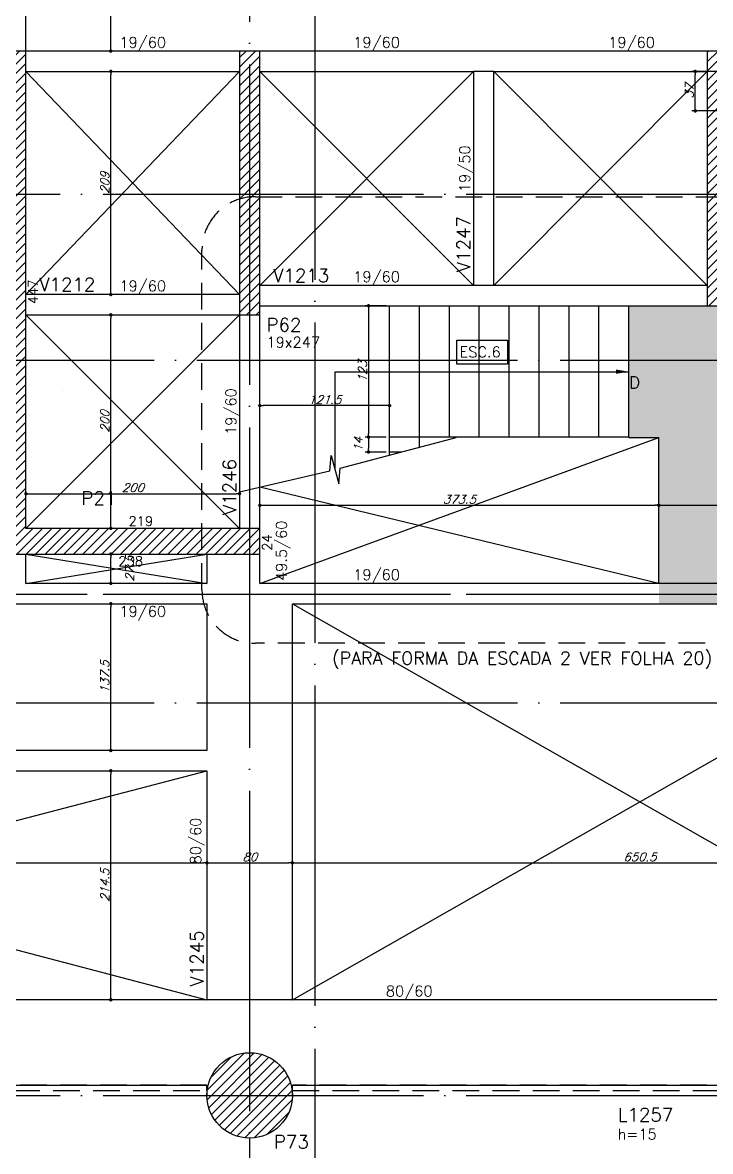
# Model space of a CAD drawing. Extents: x -4228 to 5417, y -2048 to 2452.
# Drawn here: x 1292 to 1936, y -537 to 520 of the extents above; entities that cross this region are included whole.
import ezdxf
from ezdxf.enums import TextEntityAlignment as Align

# ---------------------------------------------------------------- set-up
doc = ezdxf.new("R2010")
doc.units = 0
doc.header["$LTSCALE"] = 50
doc.header["$MEASUREMENT"] = 0
doc.linetypes.add('DASHED', pattern=[0.75, 0.5, -0.25])
doc.linetypes.add('EIXO', pattern=[6.8, 6, -0.4, 0, -0.4])
doc.layers.get('0').update_dxf_attribs({"linetype": 'CONTINUOUS'})
doc.layers.get('DEFPOINTS').update_dxf_attribs({"linetype": 'CONTINUOUS'})
for name, color, linetype in [('242', 3, 'CONTINUOUS'), ('71', 6, 'CONTINUOUS'), ('F-AUX-RED', 1, 'CONTINUOUS'), ('F-COTAS', 106, 'CONTINUOUS'), ('F-COTAS-FUROS', 50, 'CONTINUOUS'), ('F-EIXO', 12, 'EIXO'), ('F-ESCADAS', 2, 'CONTINUOUS'), ('F-LAJES', 3, 'CONTINUOUS'), ('F-LAJES-DIM', 2, 'CONTINUOUS'), ('F-LAJES-NOME', 4, 'CONTINUOUS'), ('F-LEADER', 1, 'CONTINUOUS'), ('F-PILARES-DIM', 172, 'CONTINUOUS'), ('F-PILARES-HACH', 174, 'CONTINUOUS'), ('F-PILARES-NOME', 170, 'CONTINUOUS'), ('F-PILARES-S', 170, 'CONTINUOUS'), ('F-TEXTO', 6, 'CONTINUOUS'), ('F-TEXTO ESCADA', 2, 'CONTINUOUS'), ('F-TEXTO-YELLOW', 2, 'CONTINUOUS'), ('F-VIGAS', 3, 'CONTINUOUS'), ('F-VIGAS-DIM', 2, 'CONTINUOUS'), ('F-VIGAS-NOME', 4, 'CONTINUOUS'), ('F-VÃO', 1, 'CONTINUOUS')]:
    doc.layers.add(name, color=color, linetype=linetype)
doc.layers.add('F-DESNIVEL-3', color=7, linetype='CONTINUOUS', true_color=0xd5c7ff)
doc.styles.add('5385-ARQ-PB-BAS-PLA-TER-TORRE-A-106-TXT$0$R60-75', font='simplex.shx', dxfattribs={"height": 0.1125})
doc.styles.add('CP-TEXT-INCL', font='simplex.shx', dxfattribs={"oblique": 20})
doc.styles.add('CP-TEXTO', font='simplex.shx')
doc.styles.add('MCP', font='simplex.shx')
doc.styles.add('ROMANS', font='simplex.shx')
doc.dimstyles.new('CP-COTAS-50', dxfattribs={"dimscale": 0.64, "dimtxt": 12.5, "dimasz": 5, "dimexe": 5, "dimexo": 5, "dimgap": 2.5, "dimtad": 1, "dimdec": 1, "dimdsep": 46, "dimtxsty": 'CP-TEXT-INCL', "dimblk1": 'DOT', "dimblk2": 'DOT', "dimsah": 1, "dimcen": 9, "dimclrd": 256, "dimclre": 256, "dimclrt": 256, "dimadec": 0, "dimazin": 0, "dimtfac": 1, "dimtdec": 1, "dimtmove": 2, "dimatfit": 3, "dimldrblk": 'DOT', "dimfxl": 0, "dimtolj": 1, "dimarcsym": 0})

# ---------------------------------------------------------------- blocks, each defined once
blk = doc.blocks.new('*U13')
at = {"layer": 'F-EIXO'}
blk.add_line((0, 0), (0, -2753.4852), dxfattribs=at)
at = {"layer": 'F-TEXTO', "style": 'ROMANS'}
blk.add_attdef('EIXO', text='', height=17.5, rotation=360, dxfattribs=at).set_placement((0, 28.2072), align=Align.MIDDLE_CENTER)
blk = doc.blocks.new('*U26')
at = {"layer": 'F-EIXO'}
blk.add_line((0, 0), (7285, 0), dxfattribs=at)
at = {"layer": 'F-TEXTO', "style": 'ROMANS'}
blk.add_attdef('EIXO', text='', height=17.5, dxfattribs=at).set_placement((-28.2072, 0), align=Align.MIDDLE_CENTER)
blk = doc.blocks.new('*U27')
at = {"layer": 'F-EIXO'}
blk.add_line((0, 0), (7197, 0), dxfattribs=at)
at = {"layer": 'F-TEXTO', "style": 'ROMANS'}
blk.add_attdef('EIXO', text='', height=17.5, dxfattribs=at).set_placement((-28.2072, 0), align=Align.MIDDLE_CENTER)
blk = doc.blocks.new('*U17')
at = {"layer": 'F-EIXO'}
blk.add_line((0, 0), (0, -2655), dxfattribs=at)
at = {"layer": 'F-TEXTO', "style": 'ROMANS'}
blk.add_attdef('EIXO', text='', height=17.5, rotation=360, dxfattribs=at).set_placement((0, 28.2), align=Align.MIDDLE_CENTER)
blk = doc.blocks.new('*U29')
at = {"layer": 'F-EIXO'}
blk.add_line((0, 0), (7285, 0), dxfattribs=at)
at = {"layer": 'F-TEXTO', "style": 'ROMANS'}
blk.add_attdef('EIXO', text='', height=17.5, dxfattribs=at).set_placement((-28.2072, 0), align=Align.MIDDLE_CENTER)
blk = doc.blocks.new('*U31')
at = {"layer": 'F-EIXO'}
blk.add_line((0, 0), (7285, 0), dxfattribs=at)
at = {"layer": 'F-TEXTO', "style": 'ROMANS'}
blk.add_attdef('EIXO', text='', height=17.5, dxfattribs=at).set_placement((-28.2072, 0), align=Align.MIDDLE_CENTER)
blk = doc.blocks.new('*U32')
at = {"layer": 'F-EIXO'}
blk.add_line((0, 0), (7285, 0), dxfattribs=at)
at = {"layer": 'F-TEXTO', "style": 'ROMANS'}
blk.add_attdef('EIXO', text='', height=17.5, dxfattribs=at).set_placement((-28.2072, 0), align=Align.MIDDLE_CENTER)
blk = doc.blocks.new('*U38')
at = {"layer": 'F-EIXO'}
blk.add_line((0, 0), (7197, 0), dxfattribs=at)
at = {"layer": 'F-TEXTO', "style": 'ROMANS'}
blk.add_attdef('EIXO', text='', height=17.5, dxfattribs=at).set_placement((-28.2072, 0), align=Align.MIDDLE_CENTER)
blk = doc.blocks.new('_DOT')
at = {"color": 0, "linetype": 'ByBlock'}
blk.add_line((-0.5, 0), (-1, 0), dxfattribs=at)
at = {"color": 0, "linetype": 'ByBlock', "const_width": 0.5}
blk.add_lwpolyline([(-0.25, 0, 1), (0.25, 0, 1)], format="xyb", close=True, dxfattribs=at)
blk = doc.blocks.new('*D52')
at = {"layer": 'DEFPOINTS', "color": 0, "linetype": 'Continuous', "transparency": 16777216}
for p in [(-3490, -415.5), (3259.5, -555.5), (3259.5, -687.9)]:
    blk.add_point(p, dxfattribs=at)
at = {"layer": 'F-COTAS', "linetype": 'Continuous', "lineweight": -2, "transparency": 16777216}
for p, q in [((-3490, -418.7), (-3490, -691.1)), ((3259.5, -558.7), (3259.5, -691.1)), ((-3486.8, -687.9), (3256.3, -687.9))]:
    blk.add_line(p, q, dxfattribs=at)
at = {"layer": 'F-COTAS', "linetype": 'Continuous', "lineweight": -2, "transparency": 16777216, "xscale": 3.2, "yscale": 3.2, "zscale": 3.2, "rotation": 180}
blk.add_blockref('_DOT', (-3490, -687.9), dxfattribs=at)
at = {"layer": 'F-COTAS', "linetype": 'Continuous', "lineweight": -2, "transparency": 16777216, "xscale": 3.2, "yscale": 3.2, "zscale": 3.2}
blk.add_blockref('_DOT', (3259.5, -687.9), dxfattribs=at)
at = {"layer": 'F-COTAS', "linetype": 'Continuous', "transparency": 16777216, "insert": (-115.2, -682.3), "char_height": 8, "attachment_point": 5, "style": 'CP-TEXT-INCL'}
blk.add_mtext('\\A1;6749.5', dxfattribs=at)
blk = doc.blocks.new('*D240')
at = {"layer": 'DEFPOINTS', "color": 0, "linetype": 'Continuous', "transparency": 16777216}
for p in [(1921.7, 474.5), (1952, 474.5), (1952, 437.5)]:
    blk.add_point(p, dxfattribs=at)
at = {"layer": 'F-COTAS-FUROS', "linetype": 'Continuous', "lineweight": -2, "transparency": 16777216}
for p, q in [((1948.8, 474.5), (1918.5, 474.5)), ((1921.7, 440.7), (1921.7, 471.3)), ((1948.8, 437.5), (1918.5, 437.5))]:
    blk.add_line(p, q, dxfattribs=at)
at = {"layer": 'F-COTAS-FUROS', "linetype": 'Continuous', "lineweight": -2, "transparency": 16777216, "xscale": 3.2, "yscale": 3.2, "zscale": 3.2}
for p, rotation in [((1921.7, 474.5), 90), ((1921.7, 437.5), 270)]:
    blk.add_blockref('_DOT', p, dxfattribs=dict(at, rotation=rotation))
at = {"layer": 'F-COTAS-FUROS', "linetype": 'Continuous', "transparency": 16777216, "insert": (1916.1, 456), "char_height": 8, "attachment_point": 5, "rotation": 90, "style": 'CP-TEXT-INCL'}
blk.add_mtext('\\A1;37', dxfattribs=at)
blk = doc.blocks.new('*D331')
at = {"layer": 'DEFPOINTS', "color": 0, "linetype": 'Continuous', "transparency": 16777216}
for p in [(1374.5, -180.5), (1374.5, -180.5), (1374.5, -395)]:
    blk.add_point(p, dxfattribs=at)
at = {"layer": 'F-COTAS', "linetype": 'Continuous', "lineweight": -2, "transparency": 16777216}
blk.add_line((1374.5, -391.8), (1374.5, -183.7), dxfattribs=at)
at = {"layer": 'F-COTAS', "linetype": 'Continuous', "lineweight": -2, "transparency": 16777216, "xscale": 3.2, "yscale": 3.2, "zscale": 3.2}
for p, rotation in [((1374.5, -180.5), 90), ((1374.5, -395), 270)]:
    blk.add_blockref('_DOT', p, dxfattribs=dict(at, rotation=rotation))
at = {"layer": 'F-COTAS', "linetype": 'Continuous', "transparency": 16777216, "insert": (1368.9, -287.8), "char_height": 8, "attachment_point": 5, "rotation": 90, "style": 'CP-TEXT-INCL'}
blk.add_mtext('\\A1;214.5', dxfattribs=at)
blk = doc.blocks.new('*D332')
at = {"layer": 'DEFPOINTS', "color": 0, "linetype": 'Continuous', "transparency": 16777216}
for p in [(1374.5, -24), (1374.5, -24), (1374.5, -161.5)]:
    blk.add_point(p, dxfattribs=at)
at = {"layer": 'F-COTAS', "linetype": 'Continuous', "lineweight": -2, "transparency": 16777216}
blk.add_line((1374.5, -158.3), (1374.5, -27.2), dxfattribs=at)
at = {"layer": 'F-COTAS', "linetype": 'Continuous', "lineweight": -2, "transparency": 16777216, "xscale": 3.2, "yscale": 3.2, "zscale": 3.2}
for p, rotation in [((1374.5, -24), 90), ((1374.5, -161.5), 270)]:
    blk.add_blockref('_DOT', p, dxfattribs=dict(at, rotation=rotation))
at = {"layer": 'F-COTAS', "linetype": 'Continuous', "transparency": 16777216, "insert": (1368.9, -92.8), "char_height": 8, "attachment_point": 5, "rotation": 90, "style": 'CP-TEXT-INCL'}
blk.add_mtext('\\A1;137.5', dxfattribs=at)
blk = doc.blocks.new('*D333')
at = {"layer": 'DEFPOINTS', "color": 0, "linetype": 'Continuous', "transparency": 16777216}
for p in [(1374.5, 22.5), (1374.5, 22.5), (1374.5, -5)]:
    blk.add_point(p, dxfattribs=at)
at = {"layer": 'F-COTAS', "linetype": 'Continuous', "lineweight": -2, "transparency": 16777216}
blk.add_line((1374.5, -1.8), (1374.5, 19.3), dxfattribs=at)
at = {"layer": 'F-COTAS', "linetype": 'Continuous', "lineweight": -2, "transparency": 16777216, "xscale": 3.2, "yscale": 3.2, "zscale": 3.2}
for p, rotation in [((1374.5, 22.5), 90), ((1374.5, -5), 270)]:
    blk.add_blockref('_DOT', p, dxfattribs=dict(at, rotation=rotation))
at = {"layer": 'F-COTAS', "linetype": 'Continuous', "transparency": 16777216, "insert": (1392.1, 8.7), "char_height": 8, "attachment_point": 5, "rotation": 90, "style": 'CP-TEXT-INCL'}
blk.add_mtext('\\A1;27.5', dxfattribs=at)
blk = doc.blocks.new('*D334')
at = {"layer": 'DEFPOINTS', "color": 0, "linetype": 'Continuous', "transparency": 16777216}
for p in [(1374.5, 246.5), (1374.5, 246.5), (1374.5, 46.5)]:
    blk.add_point(p, dxfattribs=at)
at = {"layer": 'F-COTAS', "linetype": 'Continuous', "lineweight": -2, "transparency": 16777216}
blk.add_line((1374.5, 49.7), (1374.5, 243.3), dxfattribs=at)
at = {"layer": 'F-COTAS', "linetype": 'Continuous', "lineweight": -2, "transparency": 16777216, "xscale": 3.2, "yscale": 3.2, "zscale": 3.2}
for p, rotation in [((1374.5, 246.5), 90), ((1374.5, 46.5), 270)]:
    blk.add_blockref('_DOT', p, dxfattribs=dict(at, rotation=rotation))
at = {"layer": 'F-COTAS', "linetype": 'Continuous', "transparency": 16777216, "insert": (1368.9, 146.5), "char_height": 8, "attachment_point": 5, "rotation": 90, "style": 'CP-TEXT-INCL'}
blk.add_mtext('\\A1;200', dxfattribs=at)
blk = doc.blocks.new('*D335')
at = {"layer": 'DEFPOINTS', "color": 0, "linetype": 'Continuous', "transparency": 16777216}
for p in [(1374.5, 474.5), (1374.5, 474.5), (1374.5, 265.5)]:
    blk.add_point(p, dxfattribs=at)
at = {"layer": 'F-COTAS', "linetype": 'Continuous', "lineweight": -2, "transparency": 16777216}
blk.add_line((1374.5, 268.7), (1374.5, 471.3), dxfattribs=at)
at = {"layer": 'F-COTAS', "linetype": 'Continuous', "lineweight": -2, "transparency": 16777216, "xscale": 3.2, "yscale": 3.2, "zscale": 3.2}
for p, rotation in [((1374.5, 474.5), 90), ((1374.5, 265.5), 270)]:
    blk.add_blockref('_DOT', p, dxfattribs=dict(at, rotation=rotation))
at = {"layer": 'F-COTAS', "linetype": 'Continuous', "transparency": 16777216, "insert": (1368.9, 370), "char_height": 8, "attachment_point": 5, "rotation": 90, "style": 'CP-TEXT-INCL'}
blk.add_mtext('\\A1;209', dxfattribs=at)
blk = doc.blocks.new('*D336')
at = {"layer": 'DEFPOINTS', "color": 0, "linetype": 'Continuous', "transparency": 16777216}
for p in [(1374.5, 645.5), (1374.5, 645.5), (1374.5, 493.5)]:
    blk.add_point(p, dxfattribs=at)
at = {"layer": 'F-COTAS', "linetype": 'Continuous', "lineweight": -2, "transparency": 16777216}
blk.add_line((1374.5, 496.7), (1374.5, 642.3), dxfattribs=at)
at = {"layer": 'F-COTAS', "linetype": 'Continuous', "lineweight": -2, "transparency": 16777216, "xscale": 3.2, "yscale": 3.2, "zscale": 3.2}
for p, rotation in [((1374.5, 645.5), 90), ((1374.5, 493.5), 270)]:
    blk.add_blockref('_DOT', p, dxfattribs=dict(at, rotation=rotation))
at = {"layer": 'F-COTAS', "linetype": 'Continuous', "transparency": 16777216, "insert": (1368.9, 569.5), "char_height": 8, "attachment_point": 5, "rotation": 90, "style": 'CP-TEXT-INCL'}
blk.add_mtext('\\A1;152', dxfattribs=at)
blk = doc.blocks.new('*D405')
at = {"layer": 'DEFPOINTS', "color": 0, "linetype": 'Continuous', "transparency": 16777216}
for p in [(645.5, -266.8), (1464.5, -266.8), (1464.5, -266.8)]:
    blk.add_point(p, dxfattribs=at)
at = {"layer": 'F-COTAS', "linetype": 'Continuous', "lineweight": -2, "transparency": 16777216}
blk.add_line((648.7, -266.8), (1461.3, -266.8), dxfattribs=at)
at = {"layer": 'F-COTAS', "linetype": 'Continuous', "lineweight": -2, "transparency": 16777216, "xscale": 3.2, "yscale": 3.2, "zscale": 3.2, "rotation": 180}
blk.add_blockref('_DOT', (645.5, -266.8), dxfattribs=at)
at = {"layer": 'F-COTAS', "linetype": 'Continuous', "lineweight": -2, "transparency": 16777216, "xscale": 3.2, "yscale": 3.2, "zscale": 3.2}
blk.add_blockref('_DOT', (1464.5, -266.8), dxfattribs=at)
at = {"layer": 'F-COTAS', "linetype": 'Continuous', "transparency": 16777216, "insert": (1055, -261.2), "char_height": 8, "attachment_point": 5, "style": 'CP-TEXT-INCL'}
blk.add_mtext('\\A1;819', dxfattribs=at)
blk = doc.blocks.new('*D406')
at = {"layer": 'DEFPOINTS', "color": 0, "linetype": 'Continuous', "transparency": 16777216}
for p in [(1464.5, -266.8), (1544.5, -266.8), (1544.5, -266.8)]:
    blk.add_point(p, dxfattribs=at)
at = {"layer": 'F-COTAS', "linetype": 'Continuous', "lineweight": -2, "transparency": 16777216}
blk.add_line((1467.7, -266.8), (1541.3, -266.8), dxfattribs=at)
at = {"layer": 'F-COTAS', "linetype": 'Continuous', "lineweight": -2, "transparency": 16777216, "xscale": 3.2, "yscale": 3.2, "zscale": 3.2, "rotation": 180}
blk.add_blockref('_DOT', (1464.5, -266.8), dxfattribs=at)
at = {"layer": 'F-COTAS', "linetype": 'Continuous', "lineweight": -2, "transparency": 16777216, "xscale": 3.2, "yscale": 3.2, "zscale": 3.2}
blk.add_blockref('_DOT', (1544.5, -266.8), dxfattribs=at)
at = {"layer": 'F-COTAS', "linetype": 'Continuous', "transparency": 16777216, "insert": (1504.5, -261.2), "char_height": 8, "attachment_point": 5, "style": 'CP-TEXT-INCL'}
blk.add_mtext('\\A1;80', dxfattribs=at)
blk = doc.blocks.new('*D407')
at = {"layer": 'DEFPOINTS', "color": 0, "linetype": 'Continuous', "transparency": 16777216}
for p in [(1544.5, -266.8), (2195, -266.8), (2195, -266.8)]:
    blk.add_point(p, dxfattribs=at)
at = {"layer": 'F-COTAS', "linetype": 'Continuous', "lineweight": -2, "transparency": 16777216}
blk.add_line((1547.7, -266.8), (2191.8, -266.8), dxfattribs=at)
at = {"layer": 'F-COTAS', "linetype": 'Continuous', "lineweight": -2, "transparency": 16777216, "xscale": 3.2, "yscale": 3.2, "zscale": 3.2, "rotation": 180}
blk.add_blockref('_DOT', (1544.5, -266.8), dxfattribs=at)
at = {"layer": 'F-COTAS', "linetype": 'Continuous', "lineweight": -2, "transparency": 16777216, "xscale": 3.2, "yscale": 3.2, "zscale": 3.2}
blk.add_blockref('_DOT', (2195, -266.8), dxfattribs=at)
at = {"layer": 'F-COTAS', "linetype": 'Continuous', "transparency": 16777216, "insert": (1869.8, -261.2), "char_height": 8, "attachment_point": 5, "style": 'CP-TEXT-INCL'}
blk.add_mtext('\\A1;650.5', dxfattribs=at)
blk = doc.blocks.new('*D415')
at = {"layer": 'DEFPOINTS', "color": 0, "linetype": 'Continuous', "transparency": 16777216}
for p in [(1295, 79), (1495, 79), (1495, 79)]:
    blk.add_point(p, dxfattribs=at)
at = {"layer": 'F-COTAS', "linetype": 'Continuous', "lineweight": -2, "transparency": 16777216}
blk.add_line((1298.2, 79), (1491.8, 79), dxfattribs=at)
at = {"layer": 'F-COTAS', "linetype": 'Continuous', "lineweight": -2, "transparency": 16777216, "xscale": 3.2, "yscale": 3.2, "zscale": 3.2, "rotation": 180}
blk.add_blockref('_DOT', (1295, 79), dxfattribs=at)
at = {"layer": 'F-COTAS', "linetype": 'Continuous', "lineweight": -2, "transparency": 16777216, "xscale": 3.2, "yscale": 3.2, "zscale": 3.2}
blk.add_blockref('_DOT', (1495, 79), dxfattribs=at)
at = {"layer": 'F-COTAS', "linetype": 'Continuous', "transparency": 16777216, "insert": (1395, 84.6), "char_height": 8, "attachment_point": 5, "style": 'CP-TEXT-INCL'}
blk.add_mtext('\\A1;200', dxfattribs=at)
blk = doc.blocks.new('*D416')
at = {"layer": 'DEFPOINTS', "color": 0, "linetype": 'Continuous', "transparency": 16777216}
for p in [(1514, 68.1), (1887.5, 68.1), (1887.5, 68.1)]:
    blk.add_point(p, dxfattribs=at)
at = {"layer": 'F-COTAS', "linetype": 'Continuous', "lineweight": -2, "transparency": 16777216}
blk.add_line((1517.2, 68.1), (1884.3, 68.1), dxfattribs=at)
at = {"layer": 'F-COTAS', "linetype": 'Continuous', "lineweight": -2, "transparency": 16777216, "xscale": 3.2, "yscale": 3.2, "zscale": 3.2, "rotation": 180}
blk.add_blockref('_DOT', (1514, 68.1), dxfattribs=at)
at = {"layer": 'F-COTAS', "linetype": 'Continuous', "lineweight": -2, "transparency": 16777216, "xscale": 3.2, "yscale": 3.2, "zscale": 3.2}
blk.add_blockref('_DOT', (1887.5, 68.1), dxfattribs=at)
at = {"layer": 'F-COTAS', "linetype": 'Continuous', "transparency": 16777216, "insert": (1700.8, 73.7), "char_height": 8, "attachment_point": 5, "style": 'CP-TEXT-INCL'}
blk.add_mtext('\\A1;373.5', dxfattribs=at)
blk = doc.blocks.new('*D417')
at = {"layer": 'DEFPOINTS', "color": 0, "linetype": 'Continuous', "transparency": 16777216}
for p in [(1887.5, 68.1), (2140.5, 68.1), (2140.5, 68.1)]:
    blk.add_point(p, dxfattribs=at)
at = {"layer": 'F-COTAS', "linetype": 'Continuous', "lineweight": -2, "transparency": 16777216}
blk.add_line((1890.7, 68.1), (2137.3, 68.1), dxfattribs=at)
at = {"layer": 'F-COTAS', "linetype": 'Continuous', "lineweight": -2, "transparency": 16777216, "xscale": 3.2, "yscale": 3.2, "zscale": 3.2, "rotation": 180}
blk.add_blockref('_DOT', (1887.5, 68.1), dxfattribs=at)
at = {"layer": 'F-COTAS', "linetype": 'Continuous', "lineweight": -2, "transparency": 16777216, "xscale": 3.2, "yscale": 3.2, "zscale": 3.2}
blk.add_blockref('_DOT', (2140.5, 68.1), dxfattribs=at)
at = {"layer": 'F-COTAS', "linetype": 'Continuous', "transparency": 16777216, "insert": (2014, 73.7), "char_height": 8, "attachment_point": 5, "style": 'CP-TEXT-INCL'}
blk.add_mtext('\\A1;253', dxfattribs=at)
blk = doc.blocks.new('A$C272F5BA6')
at = {"layer": 'F-DESNIVEL-3', "linetype": 'Continuous'}
h = blk.add_hatch(color=256, dxfattribs=at)
h.dxf.hatch_style = 1
h.paths.add_polyline_path([(-74, 279), (-327, 279), (-355, 279), (-355, 155.5), (-327, 155.5), (-327, 19), (-326.9, 19), (-326.9, 0), (0, 0), (0, 19), (-74, 19)])
blk = doc.blocks.new('A$C1BE53DCF')
at = {"layer": 'F-AUX-RED'}
blk.add_solid([(-367, 215.3), (-355, 217.2), (-367, 219.3)], dxfattribs=at)
at = {"layer": 'F-ESCADAS', "linetype": 'Continuous'}
for p, q in [((-579, 156), (-579, 279)), ((-551, 156), (-551, 279)), ((-523, 156), (-523, 279)), ((-495, 156), (-495, 279)), ((-467, 156), (-467, 279)), ((-439, 156), (-439, 279)), ((-411, 156), (-411, 279)), ((-383, 156), (-383, 279)), ((-355, 155.5), (-355, 279)), ((-579, 139), (-579, 156)), ((-355, 156), (-579, 156)), ((-551, 146.4), (-551, 156)), ((-567.8, 142), (-579, 142))]:
    blk.add_line(p, q, dxfattribs=at)
at = {"layer": 'F-LAJES', "linetype": 'Continuous'}
blk.add_line((-327, 19), (-327, 155.5), dxfattribs=at)
blk.add_lwpolyline([(-355, 155.5), (-327, 155.5)], dxfattribs=at)
at = {"layer": 'F-LEADER'}
for points in [[(-630.1, 125.5), (-630.1, 217.2), (-355, 217.2)], [(-719.5, 104.6), (-634.9, 124.3), (-633.6, 138.8), (-626.6, 112.3), (-625.2, 126.8), (-516.7, 155.5)]]:
    blk.add_lwpolyline(points, dxfattribs=at)
at = {"layer": 'F-TEXTO ESCADA', "color": 1}
blk.add_lwpolyline([(-468.5, 246.9), (-468.5, 224.4), (-516.1, 224.4), (-516.1, 246.9)], close=True, dxfattribs=at)
at = {"layer": 'F-VÃO'}
for points in [[(-700.5, 19), (-327, 155.5)], [(-327, 19), (-700.5, 109)]]:
    blk.add_lwpolyline(points, dxfattribs=at)
at = {"layer": 'F-TEXTO ESCADA', "style": 'ROMANS'}
blk.add_text('ESC.6', height=10, dxfattribs=at).set_placement((-513.5, 230.8))
at = {"layer": 'F-TEXTO-YELLOW', "insert": (-344.5, 201.6), "char_height": 11.2, "width": 61.38, "attachment_point": 9, "style": '5385-ARQ-PB-BAS-PLA-TER-TORRE-A-106-TXT$0$R60-75'}
blk.add_mtext('D', dxfattribs=at)
blk = doc.blocks.new('*D556')
at = {"layer": 'DEFPOINTS', "color": 0, "linetype": 'Continuous', "transparency": 16777216}
for p in [(1635.5, 255), (1615.8, 132), (1635.5, 132)]:
    blk.add_point(p, dxfattribs=at)
at = {"layer": 'F-COTAS', "linetype": 'Continuous', "lineweight": -2, "transparency": 16777216}
for p, q in [((1632.3, 255), (1612.6, 255)), ((1615.8, 251.8), (1615.8, 135.2)), ((1632.3, 132), (1612.6, 132))]:
    blk.add_line(p, q, dxfattribs=at)
at = {"layer": 'F-COTAS', "linetype": 'Continuous', "lineweight": -2, "transparency": 16777216, "xscale": 3.2, "yscale": 3.2, "zscale": 3.2}
for p, rotation in [((1615.8, 255), 90), ((1615.8, 132), 270)]:
    blk.add_blockref('_DOT', p, dxfattribs=dict(at, rotation=rotation))
at = {"layer": 'F-COTAS', "linetype": 'Continuous', "transparency": 16777216, "insert": (1610.2, 193.5), "char_height": 8, "attachment_point": 5, "rotation": 90, "style": 'CP-TEXT-INCL'}
blk.add_mtext('\\A1;123', dxfattribs=at)
blk = doc.blocks.new('*D557')
at = {"layer": 'DEFPOINTS', "color": 0, "linetype": 'Continuous', "transparency": 16777216}
for p in [(1635.5, 132), (1615.8, 118), (1635.5, 118)]:
    blk.add_point(p, dxfattribs=at)
at = {"layer": 'F-COTAS', "linetype": 'Continuous', "lineweight": -2, "transparency": 16777216}
for p, q in [((1632.3, 132), (1612.6, 132)), ((1615.8, 128.8), (1615.8, 121.2)), ((1632.3, 118), (1612.6, 118))]:
    blk.add_line(p, q, dxfattribs=at)
at = {"layer": 'F-COTAS', "linetype": 'Continuous', "lineweight": -2, "transparency": 16777216, "xscale": 3.2, "yscale": 3.2, "zscale": 3.2}
for p, rotation in [((1615.8, 132), 90), ((1615.8, 118), 270)]:
    blk.add_blockref('_DOT', p, dxfattribs=dict(at, rotation=rotation))
at = {"layer": 'F-COTAS', "linetype": 'Continuous', "transparency": 16777216, "insert": (1606.2, 125), "char_height": 8, "attachment_point": 5, "rotation": 90, "style": 'CP-TEXT-INCL'}
blk.add_mtext('\\A1;14', dxfattribs=at)
blk = doc.blocks.new('*D558')
at = {"layer": 'DEFPOINTS', "color": 0, "linetype": 'Continuous', "transparency": 16777216}
for p in [(1514, 161.5), (1514, 161.5), (1635.5, 161.5)]:
    blk.add_point(p, dxfattribs=at)
at = {"layer": 'F-COTAS', "linetype": 'Continuous', "lineweight": -2, "transparency": 16777216}
blk.add_line((1632.3, 161.5), (1517.2, 161.5), dxfattribs=at)
at = {"layer": 'F-COTAS', "linetype": 'Continuous', "lineweight": -2, "transparency": 16777216, "xscale": 3.2, "yscale": 3.2, "zscale": 3.2, "rotation": 180}
blk.add_blockref('_DOT', (1514, 161.5), dxfattribs=at)
at = {"layer": 'F-COTAS', "linetype": 'Continuous', "lineweight": -2, "transparency": 16777216, "xscale": 3.2, "yscale": 3.2, "zscale": 3.2}
blk.add_blockref('_DOT', (1635.5, 161.5), dxfattribs=at)
at = {"layer": 'F-COTAS', "linetype": 'Continuous', "transparency": 16777216, "insert": (1574.7, 167.1), "char_height": 8, "attachment_point": 5, "style": 'CP-TEXT-INCL'}
blk.add_mtext('\\A1;121.5', dxfattribs=at)

msp = doc.modelspace()

# ---------------------------------------------------------------- hatches: boundary and pattern name
at = {"layer": 'F-PILARES-HACH', "linetype": 'Continuous'}
h = msp.add_hatch(dxfattribs=at)
h.set_pattern_fill('ANSI31', color=256, scale=50, style=0)
h.paths.add_polyline_path([(1276, 22.5), (1514, 22.5), (1514, 46.5), (1295, 46.5), (1295, 493.5), (1276, 493.5)], flags=16)
h = msp.add_hatch(dxfattribs=at)
h.set_pattern_fill('ANSI31', color=256, scale=50, style=0)
h.paths.add_polyline_path([(1495, 246.5), (1514, 246.5), (1514, 493.5), (1495, 493.5)], flags=16)
h = msp.add_hatch(dxfattribs=at)
h.set_pattern_fill('ANSI31', color=256, scale=50, style=0)
h.paths.add_polyline_path([(1933, 255), (1952, 255), (1952, 493.5), (1933, 493.5)], flags=16)
h = msp.add_hatch(dxfattribs=at)
h.set_pattern_fill('ANSI31', color=256, scale=50)
edge = h.paths.add_edge_path()
edge.add_arc((1504.5, -484.5), 40, 0, 360)

# ---------------------------------------------------------------- linework, layer by layer
at = {"layer": '242', "linetype": 'Continuous'}
for p, q in [((1504.5, 370), (1504.5, 370)), ((1329.531, 175.303), (1329.531, 175.303)), ((1504.5, -484.5), (1504.5, -484.5))]:
    msp.add_line(p, q, dxfattribs=at)
at = {"layer": '71', "color": 1, "linetype": 'DASHED'}
for p, q in [((1464.5, -475), (645.5, -475)), ((1464.5, -480), (1464.5, -475)), ((1544.5, -480), (1544.5, -475)), ((2195, -475), (1544.5, -475)), ((645.5, -480), (1464.5, -480)), ((1544.5, -480), (2195, -480))]:
    msp.add_line(p, q, dxfattribs=at)
at = {"layer": 'F-AUX-RED', "color": 4, "linetype": 'DASHED'}
msp.add_lwpolyline([(1509.835, 357.176), (2231.02, 357.176, -0.41421356), (2281.02, 307.176), (2281.02, -11.113, -0.41421356), (2231.02, -61.113), (1509.835, -61.113, -0.41421356), (1459.835, -11.113), (1459.835, 307.176, -0.41421356)], format="xyb", close=True, dxfattribs=at)
at = {"layer": 'F-DESNIVEL-3', "linetype": 'Continuous'}
msp.add_solid([(2147.5, -24), (1887.6, -24), (2147.5, -24)], dxfattribs=at)
at = {"layer": 'F-EIXO'}
msp.add_line((-3709.089, -15), (3550.572, -15), dxfattribs=at)
at = {"layer": 'F-LAJES', "linetype": 'Continuous'}
msp.add_line((1504.5, -524.5), (1504.5, -555.5), dxfattribs=at)
at = {"layer": 'F-PILARES-S', "linetype": 'Continuous'}
for points in [[(1276, 22.5), (1514, 22.5), (1514, 46.5), (1295, 46.5), (1295, 493.5), (1276, 493.5), (1276, 22.5)], [(1495, 246.5), (1514, 246.5), (1514, 493.5), (1495, 493.5), (1495, 246.5)], [(1933, 255), (1952, 255), (1952, 493.5), (1933, 493.5), (1933, 255)]]:
    msp.add_lwpolyline(points, dxfattribs=at)
msp.add_circle((1504.5, -484.5), 40, dxfattribs=at)
at = {"layer": 'F-VIGAS'}
for points in [[(1295, 493.5), (1295, 645.5)], [(1495, 493.5), (1295, 493.5)], [(1723.5, 493.5), (1514, 493.5)], [(1933, 493.5), (1723.5, 493.5)], [(1295, 474.5), (1495, 474.5)], [(1514, 474.5), (1714, 474.5)], [(1714, 474.5), (1714, 274)], [(1733, 474.5), (1714, 474.5)], [(1733, 274), (1733, 474.5)], [(1733, 474.5), (1933, 474.5)], [(1495, 265.5), (1295, 265.5)], [(1714, 274), (1514, 274)], [(1733, 274), (1714, 274)], [(1933, 274), (1733, 274)], [(1514, 255), (1723.5, 255)], [(1723.5, 255), (1933, 255)], [(1295, 246.5), (1495, 246.5)], [(1495, 246.5), (1495, 46.5)], [(1514, 46.5), (1514, 246.5)], [(1295, -5), (1295, 22.5)], [(1464.5, 22.5), (1464.5, -5)], [(1514, -5), (1514, 22.5)], [(1464.5, -5), (1295, -5)], [(1887.5, -5), (1514, -5)], [(2140.5, -5), (1887.5, -5)], [(1285.5, -24), (1464.5, -24)], [(1464.5, -24), (1464.5, -161.5)], [(1544.5, -24), (1887.5, -24)], [(1544.5, -171), (1544.5, -24)], [(1887.6, -24), (2195, -24)], [(1464.5, -161.5), (645.5, -161.5)], [(1544.5, -395), (1544.5, -171)], [(645.5, -180.5), (1464.5, -180.5)], [(1464.5, -180.5), (1464.5, -395)], [(1464.5, -395), (645.5, -395)], [(1544.5, -395), (1464.5, -395)], [(2195, -395), (1544.5, -395)], [(645.5, -475), (1464.5, -475)], [(1464.5, -475), (1464.5, -484.5)], [(1544.5, -475), (2195, -475)], [(1544.5, -484.5), (1544.5, -475)]]:
    msp.add_lwpolyline(points, dxfattribs=at)
at = {"layer": 'F-VÃO'}
for p, q in [((1295, 265.5), (1495, 474.5)), ((1295, 474.5), (1495, 265.5)), ((1514, 274), (1714, 474.5)), ((1514, 474.5), (1714, 274)), ((1733, 274), (1933, 474.5)), ((1733, 474.5), (1933, 274)), ((1295, 46.5), (1495, 246.5)), ((1295, 246.5), (1495, 46.5)), ((1295, -5), (1464.5, 22.5)), ((1295, 22.5), (1464.5, -5)), ((1544.5, -395), (2195, -24)), ((1544.5, -24), (2195, -395)), ((645.5, -395), (1464.5, -180.5)), ((645.5, -180.5), (1464.5, -395))]:
    msp.add_line(p, q, dxfattribs=at)

# ---------------------------------------------------------------- block references
at = {"linetype": 'Continuous'}
for name in ['A$C1BE53DCF', 'A$C272F5BA6']:
    msp.add_blockref(name, (2214.5, -24), dxfattribs=at)
at = {"layer": 'F-EIXO', "linetype": 'Continuous'}
for name, p in [('*U13', (1565.5, 1939.842)), ('*U17', (1504.5, 1841.357)), ('*U31', (-3734.274, 359.5)), ('*U38', (-3646.32, 204)), ('*U29', (-3734.274, -15)), ('*U32', (-3734.274, -15)), ('*U27', (-3646.32, -117)), ('*U26', (-3734.274, -484.5))]:
    msp.add_blockref(name, p, dxfattribs=at)

# ---------------------------------------------------------------- texts
at = {"layer": 'F-LAJES-DIM', "linetype": 'Continuous', "style": 'MCP'}
msp.add_text('h=15', height=10, dxfattribs=at).set_placement((1849.152, -525.828))
at = {"layer": 'F-LAJES-NOME', "linetype": 'Continuous', "style": 'MCP'}
msp.add_text('L1257', height=12.5, dxfattribs=at).set_placement((1849.152, -508.828))
at = {"layer": 'F-PILARES-DIM', "linetype": 'Continuous', "style": 'MCP'}
for s, p in [('447', (1306.25, 256.5)), ('24', (1525.25, 25.5))]:
    msp.add_text(s, height=9, rotation=90, dxfattribs=at).set_placement(p)
for s, height, p in [('19x247', 10, (1520.25, 215.875)), ('219', 9, (1391, 48.75)), ('238', 9, (1381.5, 11.25))]:
    msp.add_text(s, height=height, dxfattribs=at).set_placement(p)
at = {"layer": 'F-PILARES-NOME', "linetype": 'Continuous', "style": 'MCP'}
for s, p in [('P62', (1520.25, 230.875)), ('P21', (1346.896, 68.483)), ('P73', (1527.214, -534.258))]:
    msp.add_text(s, height=12.5, dxfattribs=at).set_placement(p)
at = {"layer": 'F-TEXTO', "color": 3, "insert": (1448.089, -68.984), "char_height": 12, "width": 687.52044, "attachment_point": 1, "style": 'CP-TEXTO'}
msp.add_mtext('\\pi133.47451;(PARA FORMA DA ESCADA 2 VER FOLHA 20)', dxfattribs=at)
at = {"layer": 'F-VIGAS-DIM', "linetype": 'Continuous', "style": 'MCP'}
for s, p in [('19/60', (1382.5, 496.625)), ('19/60', (1601.5, 496.625)), ('19/60', (1840.255, 496.625)), ('19/60', (1601.5, 277.125)), ('19/60', (1382.5, 268.625)), ('19/60', (1601.5, -1.875)), ('19/60', (1382.5, -36.296)), ('80/60', (1632, -391.875))]:
    msp.add_text(s, height=10, dxfattribs=at).set_placement(p)
for s, p in [('19/50', (1710.875, 361.5)), ('19/60', (1491.875, 134)), ('49.5/60', (1539.287, -2.773)), ('80/60', (1458.944, -268.11))]:
    msp.add_text(s, height=10, rotation=90, dxfattribs=at).set_placement(p)
at = {"layer": 'F-VIGAS-NOME', "linetype": 'Continuous', "style": 'MCP'}
for s, p in [('V1247', (1710.875, 286.5)), ('V1246', (1491.875, 59)), ('V1245', (1461.375, -382.5))]:
    msp.add_text(s, height=12.5, rotation=90, dxfattribs=at).set_placement(p)
for s, p in [('V1213', (1526.5, 277.125)), ('V1212', (1307.5, 268.625))]:
    msp.add_text(s, height=12.5, dxfattribs=at).set_placement(p)

# ---------------------------------------------------------------- dimensions: what is measured, and where the dimension line sits
at = {"layer": 'F-COTAS', "linetype": 'Continuous'}
for base, p1, p2, angle, picture, middle in [((1374.495, 645.5), (1374.495, 493.5), (1374.495, 645.5), 270, '*D336', (1368.895, 569.5)), ((1374.495, 474.5), (1374.495, 265.5), (1374.495, 474.5), 270, '*D335', (1368.895, 370)), ((1615.789, 132), (1635.5, 255), (1635.5, 132), 90, '*D556', (1610.189, 193.5)), ((1374.495, 246.5), (1374.495, 46.5), (1374.495, 246.5), 270, '*D334', (1368.895, 146.5)), ((1615.789, 118), (1635.5, 132), (1635.5, 118), 90, '*D557', (1606.189, 125)), ((1495, 79.019), (1295, 79.019), (1495, 79.019), 180, '*D415', (1395, 84.619)), ((1887.5, 68.078), (1514, 68.078), (1887.5, 68.078), 180, '*D416', (1700.75, 73.678)), ((2140.5, 68.078), (1887.5, 68.078), (2140.5, 68.078), 180, '*D417', (2014, 73.678)), ((1374.495, 22.5), (1374.495, -5), (1374.495, 22.5), 270, '*D333', (1392.095, 8.75)), ((1374.495, -24), (1374.495, -161.5), (1374.495, -24), 270, '*D332', (1368.895, -92.75)), ((1464.5, -266.794), (645.5, -266.794), (1464.5, -266.794), 180, '*D405', (1055, -261.194)), ((1544.5, -266.794), (1464.5, -266.794), (1544.5, -266.794), 180, '*D406', (1504.5, -261.194)), ((2195, -266.794), (1544.5, -266.794), (2195, -266.794), 180, '*D407', (1869.75, -261.194))]:
    dim = msp.add_linear_dim(base=base, p1=p1, p2=p2, angle=angle, dimstyle='CP-COTAS-50', override={"dimfxl": 7.5}, dxfattribs=at)
    dim.commit()
    dim.dimension.update_dxf_attribs({"geometry": picture, "text_midpoint": middle})
dim = msp.add_linear_dim(base=(1514, 161.478), p1=(1635.5, 161.478), p2=(1514, 161.478), dimstyle='CP-COTAS-50', override={"dimfxl": 7.5}, dxfattribs=at)
dim.commit()
dim.dimension.update_dxf_attribs({"geometry": '*D558', "text_midpoint": (1574.75, 167.078)})
dim = msp.add_aligned_dim(p1=(1374.495, -395), p2=(1374.495, -180.5), distance=0, dimstyle='CP-COTAS-50', override={"dimfxl": 7.5}, dxfattribs=at)
dim.commit()
dim.dimension.update_dxf_attribs({"geometry": '*D331', "text_midpoint": (1368.895, -287.75)})
dim = msp.add_linear_dim(base=(3259.5, -687.899), p1=(-3490, -415.5), p2=(3259.5, -555.5), dimstyle='CP-COTAS-50', dxfattribs=at)
dim.commit()
dim.dimension.update_dxf_attribs({"geometry": '*D52', "text_midpoint": (-115.25, -682.299)})
at = {"layer": 'F-COTAS-FUROS', "linetype": 'Continuous'}
dim = msp.add_linear_dim(base=(1921.66, 474.5), p1=(1952, 437.5), p2=(1952, 474.5), angle=90, dimstyle='CP-COTAS-50', override={"dimdec": 0, "dimfxl": 7.5}, dxfattribs=at)
dim.commit()
dim.dimension.update_dxf_attribs({"geometry": '*D240', "text_midpoint": (1916.06, 456)})

doc.saveas('drawing.dxf')
